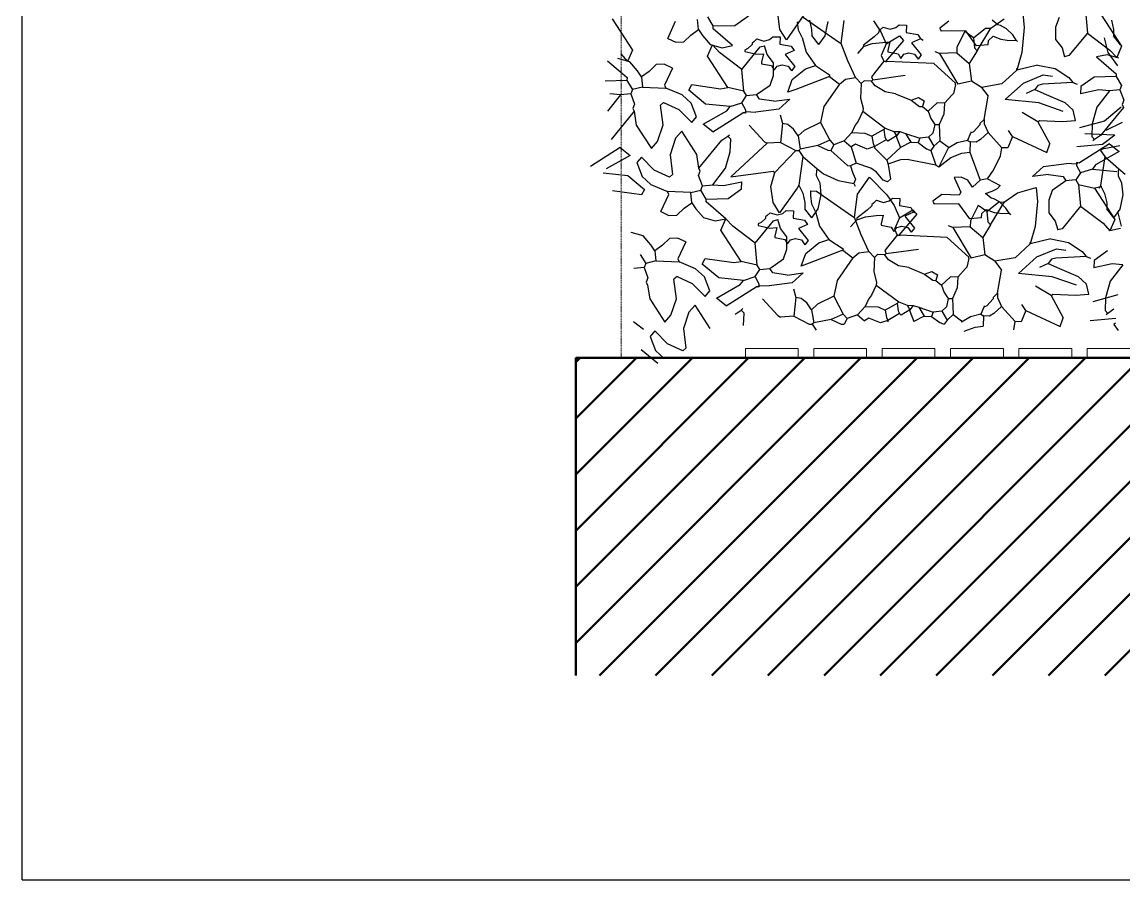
# Model space of a CAD drawing. Header units: inches. Extents: x 2960 to 8891, y 1487 to 4457.
# Drawn here: x 7675.3 to 7918.2, y 3203.8 to 3392.8 of the extents above; entities that cross this region are included whole.
import ezdxf

# ---------------------------------------------------------------- set-up
doc = ezdxf.new("R2010")
doc.units = ezdxf.units.IN
doc.header["$MEASUREMENT"] = 0
doc.linetypes.add('HIDDEN', pattern=[0.375, 0.25, -0.125])
for name, color, linetype, lineweight in [('A-FLOR-FTPT', 6, 'HIDDEN', 13), ('A-FURN', 8, 'Continuous', 20), ('A-GLAZ-FULL', 4, 'Continuous', 30), ('A-WALL-FULL', 7, 'Continuous', 50)]:
    doc.layers.add(name, color=color, linetype=linetype, lineweight=lineweight)
doc.layers.add('VERDE_siepe', color=96, linetype='Continuous')

msp = doc.modelspace()

# ---------------------------------------------------------------- hatches: boundary and pattern name
at = {"layer": 'A-WALL-FULL'}
h = msp.add_hatch(dxfattribs=at)
h.set_pattern_fill('ANSI31', color=0, scale=70)
h.paths.add_polyline_path([(8708.47, 3614.08), (8103.34, 3614.08), (8103.34, 3544.08), (8103.19, 3544.08), (8103.13, 3516.01), (8116.72, 3516.01), (8116.72, 3544.08), (8325.77, 3544.08), (8325.77, 3528.8), (8333.47, 3528.8), (8333.47, 3544.08), (8694.45, 3544.08), (8694.45, 3528.8), (8708.47, 3528.8), (8708.47, 3544.08)])
h.paths.add_polyline_path([(8718.47, 3318.8), (8708.47, 3318.8), (8232.65, 3318.8), (8232.65, 3318.8), (8217.86, 3318.8), (8116.72, 3318.8), (8116.72, 3396.01), (8102.87, 3396.01), (8102.7, 3318.8), (7807.32, 3318.8), (7797.32, 3318.8), (7797.32, 3248.8), (8718.47, 3248.8)])

# ---------------------------------------------------------------- linework, layer by layer
at = {"layer": 'A-FLOR-FTPT'}
msp.add_line((7807.32, 3318.8), (7807.32, 3544.08), dxfattribs=at)
at = {"layer": 'A-FURN'}
for p, q in [((7846.38, 3320.8), (7834.73, 3320.8)), ((7834.73, 3318.8), (7834.73, 3320.8)), ((7846.38, 3318.8), (7846.38, 3320.8)), ((7861.45, 3320.8), (7849.8, 3320.8)), ((7849.8, 3318.8), (7849.8, 3320.8)), ((7861.45, 3318.8), (7861.45, 3320.8)), ((7876.53, 3320.8), (7864.88, 3320.8)), ((7864.88, 3318.8), (7864.88, 3320.8)), ((7876.53, 3318.8), (7876.53, 3320.8)), ((7891.61, 3320.8), (7879.96, 3320.8)), ((7879.96, 3318.8), (7879.96, 3320.8)), ((7891.61, 3318.8), (7891.61, 3320.8)), ((7906.69, 3320.8), (7895.04, 3320.8)), ((7895.04, 3318.8), (7895.04, 3320.8)), ((7906.69, 3318.8), (7906.69, 3320.8)), ((7921.77, 3320.8), (7910.11, 3320.8)), ((7910.11, 3318.8), (7910.11, 3320.8)), ((7846.38, 3318.8), (7834.73, 3318.8)), ((7861.45, 3318.8), (7849.8, 3318.8)), ((7876.53, 3318.8), (7864.88, 3318.8)), ((7891.61, 3318.8), (7879.96, 3318.8)), ((7906.69, 3318.8), (7895.04, 3318.8)), ((7921.77, 3318.8), (7910.11, 3318.8))]:
    msp.add_line(p, q, dxfattribs=at)
at = {"layer": 'A-GLAZ-FULL'}
for q in [(7675.27, 3683.53), (8890.62, 3203.76)]:
    msp.add_line((7675.27, 3203.76), q, dxfattribs=at)
at = {"layer": 'A-WALL-FULL'}
for p, q in [((7807.32, 3318.8), (7797.32, 3318.8)), ((7797.32, 3318.8), (7797.32, 3248.8)), ((7807.32, 3318.8), (8102.7, 3318.8))]:
    msp.add_line(p, q, dxfattribs=at)
at = {"layer": 'VERDE_siepe'}
for p, q in [((7827.62, 3391.92), (7826.43, 3393.89)), ((7832.42, 3392.03), (7835.39, 3394.14)), ((7842.36, 3391.14), (7841.86, 3394.71)), ((7847.65, 3394.32), (7843.76, 3388.85)), ((7847.47, 3393.83), (7855.23, 3388.38)), ((7895.91, 3394.65), (7896.22, 3391.56)), ((7903.88, 3393.79), (7903.11, 3391.65)), ((7909.7, 3395.13), (7910.12, 3390.32)), ((7913.18, 3394.34), (7917.67, 3387.44)), ((7805.35, 3393.48), (7809.84, 3386.57)), ((7817.6, 3389.16), (7819.36, 3392.92)), ((7824.39, 3391.1), (7824.17, 3393.35)), ((7827.6, 3391.28), (7827.62, 3391.92)), ((7831.91, 3387.58), (7827.6, 3391.28)), ((7827.62, 3391.92), (7832.42, 3392.03)), ((7846.44, 3390.96), (7846.23, 3392.81)), ((7848.89, 3393.2), (7849.34, 3391.13)), ((7852.29, 3389.74), (7852.97, 3392.91)), ((7855.85, 3388.03), (7856.51, 3393.13)), ((7862.97, 3393.01), (7864.62, 3390.63)), ((7864.45, 3391.03), (7865.12, 3391.64)), ((7865.12, 3391.64), (7866.65, 3391.17)), ((7866.65, 3391.17), (7867.92, 3391.52)), ((7867.92, 3391.52), (7868.65, 3392.13)), ((7868.65, 3392.13), (7870.25, 3392.06)), ((7870.25, 3392.06), (7870.18, 3390.46)), ((7879.56, 3392.93), (7877.57, 3391.42)), ((7877.57, 3391.42), (7877.86, 3390.77)), ((7884.99, 3389.31), (7887.64, 3391.44)), ((7885.82, 3386.4), (7888.87, 3391.42)), ((7887.64, 3391.44), (7888.92, 3391.38)), ((7888.87, 3391.42), (7891.75, 3393.44)), ((7890.39, 3392.14), (7889.15, 3393.15)), ((7891, 3391.99), (7890.39, 3392.14)), ((7892.26, 3391.26), (7891, 3391.99)), ((7893.67, 3389.91), (7892.26, 3391.26)), ((7896.22, 3391.56), (7895.69, 3386.04)), ((7903.11, 3391.65), (7903.13, 3388.88)), ((7915.43, 3393.16), (7915.88, 3391.08)), ((7817.6, 3389.16), (7819.38, 3388.31)), ((7821.15, 3388.39), (7822.74, 3389.89)), ((7822.74, 3389.89), (7824.39, 3391.1)), ((7824.39, 3391.1), (7825.29, 3389.78)), ((7825.29, 3389.78), (7826.99, 3387.83)), ((7836.58, 3388.43), (7837.25, 3389.04)), ((7837.25, 3389.04), (7838.79, 3388.57)), ((7838.79, 3388.57), (7840.06, 3388.92)), ((7840.06, 3388.92), (7840.79, 3389.53)), ((7840.79, 3389.53), (7842.38, 3389.46)), ((7842.38, 3389.46), (7842.31, 3387.86)), ((7843.76, 3388.85), (7842.36, 3391.14)), ((7847.28, 3389.36), (7846.44, 3390.96)), ((7847.28, 3389.36), (7848.1, 3386.13)), ((7849.34, 3391.13), (7849.37, 3389.77)), ((7850.89, 3387.79), (7849.37, 3389.77)), ((7850.89, 3387.79), (7852.29, 3389.74)), ((7863.1, 3389.5), (7860.79, 3387.68)), ((7864.1, 3390.41), (7863.1, 3389.5)), ((7864.12, 3390.73), (7864.1, 3390.41)), ((7864.45, 3391.03), (7864.12, 3390.73)), ((7864.62, 3390.63), (7865.75, 3387.92)), ((7865.75, 3387.92), (7868.71, 3389.71)), ((7868.71, 3389.71), (7869.62, 3388.71)), ((7870.18, 3390.46), (7872.72, 3390.03)), ((7873.31, 3389.05), (7871.36, 3388.18)), ((7872.72, 3390.03), (7873.31, 3389.05)), ((7873.94, 3388.7), (7873.31, 3389.05)), ((7883.3, 3390.85), (7877.86, 3390.77)), ((7883.13, 3390.67), (7881.38, 3387.23)), ((7884.99, 3389.31), (7883.13, 3390.67)), ((7885.71, 3387.55), (7883.3, 3390.85)), ((7884.99, 3389.31), (7885.21, 3387.07)), ((7888.32, 3388.71), (7889.32, 3389.63)), ((7889.32, 3389.63), (7891.05, 3388.98)), ((7891.05, 3388.98), (7892.91, 3388.71)), ((7892.91, 3388.71), (7894.4, 3388.77)), ((7894.4, 3388.77), (7893.67, 3389.91)), ((7894.4, 3388.77), (7894.7, 3388.44)), ((7903.13, 3388.88), (7904.55, 3387.05)), ((7910.12, 3390.32), (7906.07, 3385.38)), ((7910.12, 3390.32), (7915.08, 3386.59)), ((7913.82, 3389.31), (7914.64, 3386.08)), ((7915.88, 3391.08), (7915.91, 3389.73)), ((7917.43, 3387.74), (7915.91, 3389.73)), ((7809.84, 3386.57), (7808.77, 3384.06)), ((7819.38, 3388.31), (7821.15, 3388.39)), ((7826.4, 3385.22), (7827.46, 3387.73)), ((7826.99, 3387.83), (7829.6, 3387.1)), ((7828.99, 3386.07), (7827.46, 3387.73)), ((7829.6, 3387.1), (7831.91, 3387.58)), ((7833.94, 3382.33), (7837.99, 3387.27)), ((7834.64, 3386.57), (7834.62, 3386.26)), ((7835.24, 3386.89), (7834.64, 3386.57)), ((7836.24, 3387.81), (7835.24, 3386.89)), ((7836.25, 3388.13), (7836.24, 3387.81)), ((7836.58, 3388.43), (7836.25, 3388.13)), ((7837.99, 3387.27), (7838.96, 3387.55)), ((7839.52, 3385.61), (7838.96, 3387.55)), ((7842.31, 3387.86), (7844.85, 3387.43)), ((7845.45, 3386.45), (7843.49, 3385.58)), ((7844.85, 3387.43), (7845.45, 3386.45)), ((7855.23, 3388.38), (7855.85, 3388.03)), ((7857.3, 3384.18), (7855.85, 3388.03)), ((7860.77, 3387.36), (7859.43, 3385.82)), ((7860.77, 3387.36), (7862.69, 3388.03)), ((7860.79, 3387.68), (7860.77, 3387.36)), ((7862.69, 3388.03), (7865.05, 3388.27)), ((7865.75, 3387.92), (7864.68, 3385.41)), ((7865.05, 3388.27), (7866.57, 3388.38)), ((7869.62, 3388.71), (7865.59, 3384.09)), ((7866.17, 3386.48), (7866.16, 3386.17)), ((7866.57, 3388.38), (7866.17, 3386.48)), ((7871.36, 3388.18), (7873.48, 3385.53)), ((7881.38, 3387.23), (7881.33, 3385.96)), ((7885.82, 3386.4), (7884.1, 3383.6)), ((7885.21, 3387.07), (7885.82, 3386.4)), ((7888.28, 3387.76), (7885.71, 3387.55)), ((7888.28, 3387.76), (7888.32, 3388.71)), ((7904.55, 3387.05), (7905.1, 3385.11)), ((7915.08, 3386.59), (7916.6, 3384.92)), ((7917.67, 3387.44), (7916.6, 3384.92)), ((7804.33, 3384.21), (7808.64, 3380.51)), ((7809.24, 3383.96), (7806.63, 3384.69)), ((7807.25, 3385.72), (7808.77, 3384.06)), ((7810.95, 3382), (7809.24, 3383.96)), ((7830.89, 3378.31), (7826.4, 3385.22)), ((7833.94, 3382.33), (7828.99, 3386.07)), ((7834.62, 3386.26), (7835.92, 3385.97)), ((7835.92, 3385.97), (7837.19, 3385.67)), ((7837.19, 3385.67), (7838.71, 3385.78)), ((7838.3, 3383.88), (7838.29, 3383.56)), ((7838.71, 3385.78), (7838.3, 3383.88)), ((7840.93, 3383.77), (7839.52, 3385.61)), ((7843.49, 3385.58), (7845.61, 3382.93)), ((7848.1, 3386.13), (7850.2, 3383.16)), ((7859.04, 3380.54), (7857.3, 3384.18)), ((7865.27, 3384.1), (7862.56, 3380.7)), ((7864.68, 3385.41), (7865.27, 3384.1)), ((7865.27, 3384.1), (7865.59, 3384.09)), ((7865.59, 3384.09), (7865.9, 3384.07)), ((7876.24, 3383.62), (7865.9, 3384.07)), ((7866.16, 3386.17), (7868.38, 3385.75)), ((7868.38, 3385.75), (7868.97, 3384.76)), ((7868.97, 3384.76), (7869.64, 3385.67)), ((7869.64, 3385.67), (7870.74, 3385.96)), ((7870.74, 3385.96), (7872.04, 3385.67)), ((7872.04, 3385.67), (7872.8, 3384.6)), ((7873.48, 3385.53), (7872.8, 3384.6)), ((7877.49, 3385.81), (7876.54, 3386.17)), ((7881.33, 3385.96), (7877.49, 3385.81)), ((7877.49, 3385.81), (7881.57, 3379.06)), ((7881.33, 3385.96), (7884.1, 3383.6)), ((7895.69, 3386.04), (7894.59, 3382.18)), ((7906.07, 3385.38), (7905.1, 3385.11)), ((7914.46, 3385.56), (7912.16, 3385.08)), ((7912.16, 3385.08), (7916.47, 3381.38)), ((7917.07, 3384.83), (7914.46, 3385.56)), ((7914.64, 3386.08), (7916.74, 3383.11)), ((7811.85, 3380.69), (7810.95, 3382)), ((7813.5, 3381.89), (7811.85, 3380.69)), ((7815.09, 3383.4), (7813.5, 3381.89)), ((7816.86, 3383.48), (7815.09, 3383.4)), ((7818.64, 3382.63), (7816.86, 3383.48)), ((7818.64, 3382.63), (7816.88, 3378.87)), ((7834.37, 3377.52), (7833.94, 3382.33)), ((7838.29, 3383.56), (7840.51, 3383.15)), ((7840.51, 3383.15), (7841.11, 3382.16)), ((7840.96, 3381.01), (7840.93, 3383.77)), ((7841.11, 3382.16), (7841.77, 3383.06)), ((7841.77, 3383.06), (7842.87, 3383.36)), ((7842.87, 3383.36), (7844.17, 3383.07)), ((7844.17, 3383.07), (7844.93, 3382)), ((7845.61, 3382.93), (7844.93, 3382)), ((7845.08, 3380.1), (7847.97, 3382.44)), ((7847.97, 3382.44), (7850.2, 3383.16)), ((7850.2, 3383.16), (7853.31, 3381.11)), ((7881.04, 3379.26), (7876.24, 3383.62)), ((7884.1, 3383.6), (7884.57, 3379.74)), ((7894.59, 3382.18), (7891.26, 3379.13)), ((7899.11, 3383.27), (7894.59, 3382.18)), ((7894.59, 3382.18), (7894.6, 3382.5)), ((7899.11, 3383.27), (7903.02, 3382.5)), ((7903.02, 3382.5), (7906.01, 3380.52)), ((7808.61, 3379.87), (7803.81, 3379.76)), ((7808.64, 3380.51), (7808.61, 3379.87)), ((7808.61, 3379.87), (7809.81, 3377.9)), ((7811.85, 3380.69), (7812.07, 3378.44)), ((7840.18, 3378.87), (7840.96, 3381.01)), ((7844.06, 3377.3), (7845.08, 3380.1)), ((7853.3, 3380.79), (7845.82, 3377.92)), ((7855.46, 3379.1), (7852.05, 3374.13)), ((7853.31, 3381.11), (7853.3, 3380.79)), ((7853.3, 3380.79), (7855.46, 3379.1)), ((7855.46, 3379.1), (7856.83, 3380.2)), ((7856.83, 3380.2), (7859.04, 3380.54)), ((7859.04, 3380.54), (7860.26, 3379.21)), ((7860.26, 3379.21), (7860.12, 3376.02)), ((7860.92, 3379.82), (7860.26, 3379.21)), ((7862.52, 3379.75), (7860.92, 3379.82)), ((7862.85, 3380.05), (7862.52, 3379.75)), ((7863.37, 3378.69), (7862.52, 3379.75)), ((7862.56, 3380.7), (7862.85, 3380.05)), ((7862.85, 3380.05), (7869.93, 3381.02)), ((7881.02, 3378.94), (7881.04, 3379.26)), ((7884.57, 3379.74), (7881.57, 3379.06)), ((7886.75, 3378.37), (7884.57, 3379.74)), ((7891.26, 3379.13), (7886.75, 3378.37)), ((7892.03, 3375.66), (7896.03, 3379.3)), ((7896.03, 3379.3), (7900.39, 3381.09)), ((7900.2, 3379.06), (7899.23, 3378.79)), ((7906.93, 3379.41), (7900.2, 3379.06)), ((7900.39, 3381.09), (7902.4, 3380.8)), ((7906.01, 3380.52), (7906.93, 3379.41)), ((7906.93, 3379.41), (7907.88, 3379.05)), ((7911.64, 3380.63), (7908.67, 3378.52)), ((7916.44, 3380.74), (7911.64, 3380.63)), ((7916.47, 3381.38), (7916.44, 3380.74)), ((7916.44, 3380.74), (7917.63, 3378.77)), ((7807.2, 3376.73), (7804.37, 3373.1)), ((7807.2, 3376.74), (7804.83, 3376.93)), ((7809.45, 3376.96), (7807.2, 3376.73)), ((7809.81, 3377.9), (7809.45, 3376.96)), ((7809.45, 3376.96), (7810.31, 3374.68)), ((7812.07, 3378.44), (7809.81, 3377.9)), ((7812.07, 3378.44), (7817.17, 3378.22)), ((7816.88, 3378.87), (7817.17, 3378.22)), ((7820.82, 3376.69), (7817.17, 3378.22)), ((7822.79, 3374.91), (7820.82, 3376.69)), ((7822.23, 3377.73), (7822.93, 3378.98)), ((7825.94, 3374.69), (7822.23, 3377.73)), ((7822.93, 3378.98), (7829.28, 3378.06)), ((7829.28, 3378.06), (7830.89, 3378.31)), ((7834.37, 3377.52), (7830.89, 3378.31)), ((7834.97, 3376.54), (7834.37, 3377.52)), ((7834.97, 3376.54), (7837.21, 3376.76)), ((7837.21, 3376.76), (7840.18, 3378.87)), ((7837.81, 3375.77), (7837.21, 3376.76)), ((7845.82, 3377.92), (7844.06, 3377.3)), ((7865.51, 3377.37), (7863.37, 3378.69)), ((7867.83, 3376.96), (7865.51, 3377.37)), ((7867.83, 3376.96), (7871.29, 3375.53)), ((7880.29, 3376.74), (7878.61, 3374.89)), ((7880.62, 3377.04), (7880.29, 3376.74)), ((7881.02, 3378.94), (7880.62, 3377.04)), ((7886.75, 3378.37), (7888.26, 3376.39)), ((7898.55, 3377.86), (7896.6, 3376.98)), ((7899.23, 3378.79), (7898.55, 3377.86)), ((7898.55, 3377.86), (7901.06, 3376.79)), ((7901.06, 3376.79), (7905.14, 3375.01)), ((7908.67, 3378.52), (7908.6, 3376.92)), ((7912.65, 3377.8), (7908.6, 3376.92)), ((7915.03, 3377.6), (7912.19, 3373.97)), ((7915.03, 3377.6), (7912.65, 3377.8)), ((7917.27, 3377.82), (7915.03, 3377.6)), ((7917.63, 3378.77), (7917.27, 3377.82)), ((7917.27, 3377.82), (7918.13, 3375.55)), ((7810.31, 3374.68), (7809.95, 3373.74)), ((7816.71, 3375.04), (7816.05, 3374.43)), ((7816.57, 3370.11), (7816.05, 3374.43)), ((7816.71, 3375.04), (7820.09, 3373.5)), ((7823.93, 3371.85), (7822.79, 3374.91)), ((7831.35, 3374.14), (7825.94, 3374.69)), ((7831.35, 3374.14), (7833.94, 3374.98)), ((7833.94, 3374.98), (7834.97, 3376.54)), ((7834.83, 3373.35), (7833.94, 3374.98)), ((7840.98, 3375.32), (7837.81, 3375.77)), ((7840.98, 3375.32), (7844.54, 3375.77)), ((7844.54, 3375.77), (7842.1, 3373.57)), ((7860.12, 3376.02), (7860.66, 3373.76)), ((7871.29, 3375.53), (7872.91, 3376.1)), ((7871.29, 3375.53), (7873.14, 3374.17)), ((7872.91, 3376.1), (7874.16, 3375.4)), ((7873.14, 3374.17), (7873.78, 3374.14)), ((7874.16, 3375.4), (7873.78, 3374.14)), ((7877.01, 3374.96), (7875.02, 3373.13)), ((7878.61, 3374.89), (7877.01, 3374.96)), ((7878.61, 3374.89), (7878.51, 3372.49)), ((7887.4, 3371.31), (7888.26, 3376.39)), ((7899.41, 3374.93), (7892.03, 3375.66)), ((7904.79, 3373.06), (7899.41, 3374.93)), ((7905.14, 3375.01), (7906.99, 3373.33)), ((7918.13, 3375.55), (7917.77, 3374.61)), ((7917.77, 3374.61), (7918.06, 3373.95)), ((7810.24, 3373.09), (7805.17, 3366.91)), ((7809.95, 3373.74), (7810.24, 3373.09)), ((7810.24, 3373.09), (7810.69, 3370.06)), ((7820.09, 3373.5), (7822.91, 3370.62)), ((7822.91, 3370.62), (7823.93, 3371.85)), ((7825.42, 3370.24), (7830.67, 3373.21)), ((7827.59, 3368.55), (7834.16, 3372.74)), ((7830.67, 3373.21), (7831.35, 3374.14)), ((7834.48, 3372.72), (7834.16, 3372.74)), ((7834.48, 3372.72), (7834.81, 3373.03)), ((7834.8, 3372.71), (7834.48, 3372.72)), ((7834.8, 3372.71), (7834.81, 3373.03)), ((7834.81, 3373.03), (7834.83, 3373.35)), ((7834.81, 3373.03), (7837.05, 3372.93)), ((7842.1, 3373.57), (7837.05, 3372.93)), ((7842.38, 3372.32), (7842.93, 3370.37)), ((7852.05, 3374.13), (7851.26, 3370.65)), ((7860.63, 3373.12), (7859.58, 3370.93)), ((7860.66, 3373.76), (7860.63, 3373.12)), ((7860.63, 3373.12), (7865.58, 3369.39)), ((7873.78, 3374.14), (7875.02, 3373.13)), ((7875.02, 3373.13), (7875.58, 3371.51)), ((7878.51, 3372.49), (7877.44, 3370.15)), ((7899.21, 3370.8), (7895.78, 3372.86)), ((7907.53, 3371.07), (7906.99, 3373.33)), ((7912.19, 3373.97), (7911.16, 3370.33)), ((7918.06, 3373.95), (7913, 3367.78)), ((7917.57, 3373.98), (7913.93, 3370.95)), ((7810.69, 3370.06), (7814.04, 3364.93)), ((7815.38, 3366.47), (7816.57, 3370.11)), ((7827.59, 3368.55), (7825.42, 3370.24)), ((7835.57, 3370.06), (7838.93, 3366.39)), ((7842.93, 3370.37), (7842.44, 3366.24)), ((7844.06, 3370.15), (7842.93, 3370.37)), ((7845.34, 3369.17), (7844.06, 3370.15)), ((7851.26, 3370.65), (7847.66, 3368.89)), ((7851.26, 3370.65), (7853.32, 3366.72)), ((7858.9, 3370), (7858.19, 3368.43)), ((7859.58, 3370.93), (7858.9, 3370)), ((7865.58, 3369.39), (7865.25, 3369.08)), ((7865.58, 3369.39), (7867.47, 3368.66)), ((7875.58, 3371.51), (7876.49, 3370.19)), ((7876.49, 3370.19), (7876.08, 3368.29)), ((7876.49, 3370.19), (7877.44, 3370.15)), ((7877.44, 3370.15), (7877.61, 3366.62)), ((7886.39, 3370.08), (7885.04, 3368.54)), ((7886.4, 3370.4), (7886.39, 3370.08)), ((7887.4, 3371.31), (7886.4, 3370.4)), ((7887.4, 3371.31), (7887.36, 3370.35)), ((7887.36, 3370.35), (7888.23, 3368.4)), ((7899.21, 3370.8), (7899.54, 3371.1)), ((7899.21, 3370.8), (7901.87, 3365.89)), ((7899.54, 3371.1), (7904.64, 3370.88)), ((7904.64, 3370.88), (7907.53, 3371.07)), ((7913.93, 3370.95), (7908.37, 3369.43)), ((7911.16, 3370.33), (7911.07, 3367.55)), ((7917.8, 3370.6), (7914.2, 3368.84)), ((7819.35, 3367.16), (7818.17, 3363.52)), ((7820.7, 3368.7), (7819.35, 3367.16)), ((7824.04, 3363.57), (7820.7, 3368.7)), ((7829.56, 3366.72), (7830.88, 3367.62)), ((7830.88, 3367.62), (7831.21, 3367.93)), ((7831.49, 3366.96), (7830.88, 3367.62)), ((7831.41, 3364.17), (7831.49, 3366.96)), ((7846.33, 3367.67), (7845.34, 3369.17)), ((7847.66, 3368.89), (7846.33, 3367.67)), ((7846.33, 3367.67), (7846.84, 3364.77)), ((7858.19, 3368.43), (7856.51, 3366.58)), ((7858.19, 3368.43), (7861.06, 3368.3)), ((7861.06, 3368.3), (7862.63, 3367.6)), ((7865.25, 3369.08), (7862.63, 3367.6)), ((7862.63, 3367.6), (7862.88, 3365.99)), ((7865.25, 3369.08), (7865.5, 3367.47)), ((7865.5, 3367.47), (7865.79, 3366.82)), ((7868.07, 3367.68), (7866.1, 3366.49)), ((7867.47, 3368.66), (7868.07, 3367.68)), ((7867.47, 3368.66), (7868.75, 3368.61)), ((7868.07, 3367.68), (7868.05, 3367.36)), ((7868.05, 3367.36), (7868.91, 3365.09)), ((7868.75, 3368.61), (7868.07, 3367.68)), ((7868.75, 3368.61), (7870.01, 3368.23)), ((7870.01, 3368.23), (7873.16, 3367.14)), ((7870.01, 3368.23), (7871.2, 3366.26)), ((7873.16, 3367.14), (7872.8, 3366.2)), ((7875.09, 3367.37), (7873.16, 3367.14)), ((7876.08, 3368.29), (7875.09, 3367.37)), ((7875.09, 3367.37), (7876.28, 3365.4)), ((7884.39, 3368.25), (7883.68, 3366.68)), ((7884.41, 3368.57), (7884.39, 3368.25)), ((7885.04, 3368.54), (7884.39, 3368.25)), ((7886.57, 3366.87), (7885.58, 3366.28)), ((7888.23, 3368.4), (7886.57, 3366.87)), ((7888.23, 3368.4), (7891.29, 3365.07)), ((7893.63, 3367.52), (7892.56, 3365.01)), ((7893.63, 3367.52), (7892.73, 3368.84)), ((7893.63, 3367.52), (7901.15, 3364)), ((7916.03, 3367.82), (7909.59, 3368.1)), ((7911.07, 3367.55), (7911.68, 3366.88)), ((7911.68, 3366.88), (7911.35, 3366.58)), ((7913, 3367.78), (7911.68, 3366.88)), ((7913.47, 3365.82), (7916.14, 3367.91)), ((7807.15, 3365.09), (7800.57, 3360.9)), ((7807.15, 3365.09), (7809.31, 3363.39)), ((7814.04, 3364.93), (7815.38, 3366.47)), ((7824.5, 3360.55), (7829.56, 3366.72)), ((7839.55, 3366.05), (7831.51, 3358.68)), ((7838.93, 3366.39), (7839.55, 3366.05)), ((7842.44, 3366.24), (7839.55, 3366.05)), ((7845.87, 3364.49), (7841.19, 3359.58)), ((7842.44, 3366.24), (7845.87, 3364.49)), ((7845.87, 3364.49), (7846.51, 3364.46)), ((7846.84, 3364.77), (7846.51, 3364.46)), ((7846.51, 3364.46), (7847.41, 3363.15)), ((7850.71, 3365.56), (7846.84, 3364.77)), ((7853.32, 3366.72), (7850.71, 3365.56)), ((7850.71, 3365.56), (7852.91, 3364.51)), ((7852.91, 3364.51), (7853.54, 3364.48)), ((7853.32, 3366.72), (7854.24, 3365.73)), ((7854.24, 3365.73), (7853.54, 3364.48)), ((7853.54, 3364.48), (7857.23, 3361.12)), ((7856.51, 3366.58), (7854.24, 3365.73)), ((7856.51, 3366.58), (7858.05, 3365.24)), ((7859.04, 3365.84), (7858.05, 3365.24)), ((7858.05, 3365.24), (7859.18, 3361.67)), ((7861.55, 3364.77), (7859.04, 3365.84)), ((7863.17, 3365.34), (7861.55, 3364.77)), ((7862.88, 3365.99), (7863.17, 3365.34)), ((7863.17, 3365.34), (7863.16, 3365.02)), ((7863.16, 3365.02), (7865.92, 3362.34)), ((7865.79, 3366.82), (7863.17, 3365.34)), ((7866.1, 3366.49), (7865.79, 3366.82)), ((7868.91, 3365.09), (7865.92, 3362.34)), ((7871.2, 3366.26), (7868.91, 3365.09)), ((7871.2, 3366.26), (7872.8, 3366.2)), ((7872.8, 3366.2), (7874.65, 3364.84)), ((7874.65, 3364.84), (7875.6, 3364.47)), ((7876.28, 3365.4), (7875.6, 3364.47)), ((7875.6, 3364.47), (7876.74, 3361.23)), ((7877.61, 3366.62), (7876.28, 3365.4)), ((7879.45, 3364.95), (7877.36, 3360.88)), ((7877.61, 3366.62), (7879.47, 3365.26)), ((7881.42, 3366.14), (7879.45, 3364.95)), ((7879.47, 3365.26), (7879.45, 3364.95)), ((7883.68, 3366.68), (7881.42, 3366.14)), ((7883.68, 3366.68), (7884.31, 3366.33)), ((7884.31, 3366.33), (7884.21, 3364.1)), ((7885.58, 3366.28), (7884.31, 3366.33)), ((7890.96, 3363.25), (7891.29, 3365.07)), ((7892.56, 3365.01), (7891.29, 3365.07)), ((7901.15, 3364), (7901.87, 3365.89)), ((7907.83, 3365.33), (7913.47, 3365.82)), ((7914.97, 3365.95), (7908.4, 3361.77)), ((7913.39, 3364.72), (7913.05, 3364.42)), ((7917.26, 3365.51), (7913.39, 3364.72)), ((7914.97, 3365.95), (7917.14, 3364.26)), ((7809.31, 3363.39), (7804.07, 3360.43)), ((7811.82, 3363.02), (7810.81, 3361.78)), ((7814.65, 3360.14), (7811.82, 3363.02)), ((7818.17, 3363.52), (7818.69, 3359.2)), ((7824.5, 3360.55), (7824.04, 3363.57)), ((7830.37, 3360.53), (7831.41, 3364.17)), ((7847.41, 3363.15), (7846.5, 3356.79)), ((7847.41, 3363.15), (7850.49, 3360.46)), ((7865.92, 3362.34), (7866.19, 3361.37)), ((7868.94, 3362.41), (7866.17, 3361.44)), ((7870.4, 3362.46), (7868.94, 3362.41)), ((7876.74, 3361.23), (7870.4, 3362.46)), ((7877.36, 3360.88), (7880.03, 3362.93)), ((7880.03, 3362.93), (7882.42, 3363.87)), ((7882.42, 3363.87), (7884.21, 3364.1)), ((7884.21, 3364.1), (7886.5, 3357.93)), ((7889.42, 3360.12), (7890.96, 3363.25)), ((7917.14, 3364.26), (7911.9, 3361.29)), ((7913.95, 3363.1), (7913.04, 3356.75)), ((7913.05, 3364.42), (7913.95, 3363.1)), ((7913.95, 3363.1), (7917.03, 3360.41)), ((7810.81, 3361.78), (7811.94, 3358.72)), ((7818.02, 3358.59), (7814.65, 3360.14)), ((7824.43, 3358.95), (7824.79, 3359.9)), ((7824.79, 3359.9), (7824.5, 3360.55)), ((7827.54, 3356.9), (7830.37, 3360.53)), ((7831.51, 3358.68), (7840.88, 3359.92)), ((7840.35, 3356.56), (7841.19, 3359.58)), ((7840.88, 3359.92), (7841.19, 3359.58)), ((7850.42, 3358.86), (7850.48, 3360.14)), ((7850.49, 3360.46), (7850.48, 3360.14)), ((7850.49, 3360.46), (7851.94, 3359.31)), ((7857.23, 3361.12), (7857.87, 3361.09)), ((7859.18, 3361.67), (7857.87, 3361.09)), ((7857.87, 3361.09), (7858.44, 3359.47)), ((7862.37, 3360.58), (7859.18, 3361.67)), ((7863.64, 3359.66), (7862.37, 3360.58)), ((7865.08, 3357.9), (7863.64, 3359.66)), ((7866.19, 3361.37), (7866.69, 3358.15)), ((7876.74, 3361.23), (7877.36, 3360.88)), ((7888.11, 3358.18), (7889.42, 3360.12)), ((7898.02, 3358.73), (7900.46, 3360.93)), ((7900.46, 3360.93), (7905.52, 3361.57)), ((7907.75, 3361.47), (7905.52, 3361.57)), ((7907.75, 3361.47), (7907.73, 3361.16)), ((7907.73, 3361.16), (7908.62, 3359.52)), ((7907.76, 3361.79), (7907.75, 3361.47)), ((7908.08, 3361.78), (7907.75, 3361.47)), ((7907.76, 3361.79), (7908.08, 3361.78)), ((7908.08, 3361.78), (7908.4, 3361.77)), ((7911.22, 3360.36), (7908.62, 3359.52)), ((7911.9, 3361.29), (7911.22, 3360.36)), ((7911.22, 3360.36), (7916.62, 3359.81)), ((7916.96, 3358.81), (7917.02, 3360.09)), ((7917.03, 3360.41), (7917.02, 3360.09)), ((7917.03, 3360.41), (7918.48, 3359.27)), ((7803.39, 3359.5), (7808.8, 3358.94)), ((7808.8, 3358.94), (7812.5, 3355.9)), ((7811.94, 3358.72), (7813.92, 3356.94)), ((7818.02, 3358.59), (7818.69, 3359.2)), ((7825.29, 3356.68), (7824.43, 3358.95)), ((7829.91, 3356.71), (7833.96, 3357.58)), ((7833.89, 3355.98), (7833.96, 3357.58)), ((7851.19, 3357.29), (7850.42, 3358.86)), ((7851.47, 3354.76), (7851.19, 3357.29)), ((7851.94, 3359.31), (7855.21, 3357.86)), ((7855.21, 3357.86), (7858.66, 3357.22)), ((7858.34, 3357.24), (7858.66, 3357.22)), ((7858.44, 3359.47), (7859.02, 3358.17)), ((7859.02, 3358.17), (7858.66, 3357.22)), ((7858.66, 3357.22), (7858.95, 3356.57)), ((7859.46, 3354.83), (7862.11, 3358.55)), ((7862.11, 3358.55), (7865.91, 3354.7)), ((7866.03, 3357.54), (7865.08, 3357.9)), ((7866.69, 3358.15), (7866.03, 3357.54)), ((7882.31, 3358.58), (7880.77, 3358.5)), ((7880.77, 3358.5), (7882.23, 3355.24)), ((7883.74, 3357.9), (7882.31, 3358.58)), ((7884.83, 3356.4), (7883.74, 3357.9)), ((7886.5, 3357.93), (7884.83, 3356.4)), ((7888.11, 3358.18), (7886.5, 3357.93)), ((7888.11, 3358.18), (7890.92, 3356.78)), ((7901.58, 3359.19), (7898.02, 3358.73)), ((7901.58, 3359.19), (7904.75, 3358.73)), ((7905.35, 3357.74), (7902.38, 3355.64)), ((7904.75, 3358.73), (7905.35, 3357.74)), ((7907.6, 3357.97), (7905.35, 3357.74)), ((7908.62, 3359.52), (7907.6, 3357.97)), ((7907.6, 3357.97), (7908.19, 3356.98)), ((7917.74, 3357.24), (7916.96, 3358.81)), ((7918.01, 3354.71), (7917.74, 3357.24)), ((7811.81, 3354.66), (7805.46, 3355.57)), ((7812.5, 3355.9), (7811.81, 3354.66)), ((7813.92, 3356.94), (7817.56, 3355.42)), ((7816.09, 3351.01), (7817.85, 3354.77)), ((7817.85, 3354.77), (7817.56, 3355.42)), ((7822.67, 3355.19), (7817.56, 3355.42)), ((7822.67, 3355.19), (7824.93, 3355.74)), ((7822.89, 3352.95), (7822.67, 3355.19)), ((7824.93, 3355.74), (7825.29, 3356.68)), ((7826.12, 3353.77), (7824.93, 3355.74)), ((7825.29, 3356.68), (7827.54, 3356.9)), ((7827.54, 3356.9), (7829.91, 3356.71)), ((7830.92, 3353.88), (7833.89, 3355.98)), ((7840.85, 3352.99), (7840.35, 3356.56)), ((7846.15, 3356.17), (7842.26, 3350.7)), ((7846.5, 3356.79), (7846.15, 3356.17)), ((7846.5, 3356.79), (7847.38, 3355.05)), ((7847.38, 3355.05), (7847.84, 3352.97)), ((7849.14, 3355.57), (7850.42, 3355.52)), ((7849.17, 3354.51), (7849.14, 3355.57)), ((7850.42, 3355.52), (7858.17, 3350.07)), ((7850.78, 3351.59), (7851.47, 3354.76)), ((7858.79, 3349.72), (7859.46, 3354.83)), ((7878.05, 3354.78), (7876.07, 3353.27)), ((7881.88, 3354.61), (7878.05, 3354.78)), ((7882.23, 3355.24), (7881.88, 3354.61)), ((7887.65, 3355), (7889.16, 3355.52)), ((7888.88, 3353.99), (7887.65, 3355)), ((7889.16, 3355.52), (7890.3, 3356.08)), ((7890.3, 3356.08), (7890.92, 3356.78)), ((7891.82, 3353.11), (7894.69, 3355.14)), ((7894.69, 3355.14), (7898.86, 3356.34)), ((7898.86, 3356.34), (7899.16, 3353.25)), ((7902.38, 3355.64), (7901.61, 3353.5)), ((7908.19, 3356.98), (7911.67, 3356.19)), ((7908.19, 3356.98), (7908.62, 3352.17)), ((7913.28, 3356.44), (7911.67, 3356.19)), ((7911.67, 3356.19), (7916.17, 3349.28)), ((7913.04, 3356.75), (7912.69, 3356.12)), ((7913.04, 3356.75), (7913.92, 3355)), ((7913.92, 3355), (7914.38, 3352.93)), ((7821.24, 3351.74), (7822.89, 3352.95)), ((7822.89, 3352.95), (7823.79, 3351.63)), ((7826.09, 3353.13), (7826.12, 3353.77)), ((7830.41, 3349.42), (7826.09, 3353.13)), ((7826.12, 3353.77), (7830.92, 3353.88)), ((7842.26, 3350.7), (7840.85, 3352.99)), ((7847.84, 3352.97), (7847.87, 3351.62)), ((7849.38, 3352.65), (7849.17, 3354.51)), ((7850.22, 3351.05), (7849.38, 3352.65)), ((7862.61, 3352.58), (7862.6, 3352.26)), ((7862.95, 3352.88), (7862.61, 3352.58)), ((7862.95, 3352.88), (7863.61, 3353.49)), ((7863.61, 3353.49), (7865.15, 3353.02)), ((7865.15, 3353.02), (7866.42, 3353.36)), ((7865.91, 3354.7), (7867.56, 3352.32)), ((7866.42, 3353.36), (7867.15, 3353.98)), ((7867.15, 3353.98), (7868.75, 3353.91)), ((7867.56, 3352.32), (7868.69, 3349.61)), ((7868.75, 3353.91), (7868.68, 3352.31)), ((7868.68, 3352.31), (7871.21, 3351.88)), ((7876.07, 3353.27), (7876.36, 3352.62)), ((7881.8, 3352.7), (7876.36, 3352.62)), ((7884.21, 3349.4), (7881.8, 3352.7)), ((7886.07, 3352.37), (7884.33, 3348.93)), ((7887.93, 3351.01), (7886.07, 3352.37)), ((7887.93, 3351.01), (7890.58, 3353.13)), ((7888.76, 3348.09), (7891.82, 3353.11)), ((7889.5, 3353.84), (7888.88, 3353.99)), ((7890.76, 3353.11), (7889.5, 3353.84)), ((7890.58, 3353.13), (7891.86, 3353.07)), ((7892.17, 3351.76), (7890.76, 3353.11)), ((7899.16, 3353.25), (7898.63, 3347.74)), ((7901.61, 3353.5), (7901.63, 3350.73)), ((7914.38, 3352.93), (7914.41, 3351.57)), ((7917.32, 3351.54), (7918.01, 3354.71)), ((7816.09, 3351.01), (7817.88, 3350.16)), ((7817.88, 3350.16), (7819.64, 3350.23)), ((7819.64, 3350.23), (7821.24, 3351.74)), ((7823.79, 3351.63), (7825.49, 3349.67)), ((7839.53, 3350.13), (7839.19, 3349.82)), ((7839.53, 3350.13), (7840.19, 3350.74)), ((7840.19, 3350.74), (7841.73, 3350.26)), ((7841.73, 3350.26), (7843, 3350.61)), ((7843, 3350.61), (7843.73, 3351.22)), ((7843.73, 3351.22), (7845.32, 3351.15)), ((7845.32, 3351.15), (7845.25, 3349.56)), ((7849.38, 3349.64), (7847.87, 3351.62)), ((7849.38, 3349.64), (7850.78, 3351.59)), ((7850.22, 3351.05), (7851.04, 3347.82)), ((7858.17, 3350.07), (7858.79, 3349.72)), ((7859.27, 3349.21), (7861.19, 3349.87)), ((7861.6, 3351.34), (7859.28, 3349.52)), ((7861.19, 3349.87), (7863.55, 3350.11)), ((7862.6, 3352.26), (7861.6, 3351.34)), ((7863.55, 3350.11), (7865.07, 3350.23)), ((7865.07, 3350.23), (7864.67, 3348.33)), ((7872.56, 3350.4), (7868.53, 3345.78)), ((7868.69, 3349.61), (7871.65, 3351.4)), ((7871.81, 3350.9), (7869.85, 3350.02)), ((7869.85, 3350.02), (7871.98, 3347.37)), ((7871.21, 3351.88), (7871.81, 3350.9)), ((7871.65, 3351.4), (7872.56, 3350.4)), ((7872.43, 3350.55), (7871.81, 3350.9)), ((7886.78, 3349.6), (7886.82, 3350.56)), ((7886.82, 3350.56), (7887.82, 3351.48)), ((7887.82, 3351.48), (7889.54, 3350.82)), ((7887.93, 3351.01), (7888.15, 3348.76)), ((7889.54, 3350.82), (7891.41, 3350.56)), ((7891.41, 3350.56), (7892.89, 3350.62)), ((7892.89, 3350.62), (7892.17, 3351.76)), ((7892.89, 3350.62), (7893.2, 3350.28)), ((7901.63, 3350.73), (7903.05, 3348.9)), ((7908.62, 3352.17), (7904.57, 3347.23)), ((7908.62, 3352.17), (7913.57, 3348.44)), ((7915.92, 3349.59), (7914.41, 3351.57)), ((7915.92, 3349.59), (7917.32, 3351.54)), ((7916.76, 3351.01), (7917.58, 3347.77)), ((7825.49, 3349.67), (7828.1, 3348.94)), ((7828.1, 3348.94), (7830.41, 3349.42)), ((7829.34, 3346.91), (7830.41, 3349.42)), ((7831.93, 3347.76), (7830.41, 3349.42)), ((7836.88, 3344.03), (7831.93, 3347.76)), ((7836.88, 3344.03), (7840.93, 3348.96)), ((7837.58, 3348.27), (7837.56, 3347.95)), ((7837.56, 3347.95), (7838.86, 3347.66)), ((7838.18, 3348.59), (7837.58, 3348.27)), ((7839.18, 3349.5), (7838.18, 3348.59)), ((7838.86, 3347.66), (7840.13, 3347.36)), ((7839.19, 3349.82), (7839.18, 3349.5)), ((7840.13, 3347.36), (7841.65, 3347.48)), ((7840.93, 3348.96), (7841.9, 3349.24)), ((7841.65, 3347.48), (7841.25, 3345.58)), ((7842.46, 3347.3), (7841.9, 3349.24)), ((7845.25, 3349.56), (7847.79, 3349.13)), ((7848.39, 3348.14), (7846.43, 3347.27)), ((7847.79, 3349.13), (7848.39, 3348.14)), ((7851.04, 3347.82), (7853.15, 3344.85)), ((7859.27, 3349.21), (7857.93, 3347.67)), ((7860.24, 3345.87), (7858.79, 3349.72)), ((7859.28, 3349.52), (7859.27, 3349.21)), ((7864.67, 3348.33), (7864.65, 3348.01)), ((7864.65, 3348.01), (7866.87, 3347.6)), ((7866.87, 3347.6), (7867.47, 3346.61)), ((7867.47, 3346.61), (7868.13, 3347.51)), ((7868.69, 3349.61), (7867.63, 3347.1)), ((7868.13, 3347.51), (7869.24, 3347.81)), ((7869.24, 3347.81), (7870.53, 3347.52)), ((7870.53, 3347.52), (7871.3, 3346.44)), ((7880.43, 3347.5), (7879.48, 3347.86)), ((7884.27, 3347.65), (7880.43, 3347.5)), ((7880.43, 3347.5), (7884.51, 3340.76)), ((7886.78, 3349.6), (7884.21, 3349.4)), ((7884.33, 3348.93), (7884.27, 3347.65)), ((7884.27, 3347.65), (7887.04, 3345.29)), ((7888.76, 3348.09), (7887.04, 3345.29)), ((7888.15, 3348.76), (7888.76, 3348.09)), ((7898.63, 3347.74), (7897.53, 3343.88)), ((7903.05, 3348.9), (7903.6, 3346.95)), ((7913.57, 3348.44), (7915.1, 3346.77)), ((7916.17, 3349.28), (7915.1, 3346.77)), ((7812.19, 3345.66), (7809.58, 3346.38)), ((7813.89, 3343.7), (7812.19, 3345.66)), ((7818.03, 3345.09), (7816.44, 3343.59)), ((7819.8, 3345.17), (7818.03, 3345.09)), ((7821.58, 3344.32), (7819.8, 3345.17)), ((7833.83, 3340.01), (7829.34, 3346.91)), ((7841.25, 3345.58), (7841.23, 3345.26)), ((7841.23, 3345.26), (7843.45, 3344.84)), ((7843.87, 3345.47), (7842.46, 3347.3)), ((7843.9, 3342.7), (7843.87, 3345.47)), ((7844.71, 3344.76), (7845.81, 3345.05)), ((7845.81, 3345.05), (7847.11, 3344.77)), ((7846.43, 3347.27), (7848.55, 3344.62)), ((7861.98, 3342.23), (7860.24, 3345.87)), ((7868.21, 3345.79), (7865.5, 3342.4)), ((7867.63, 3347.1), (7868.21, 3345.79)), ((7868.21, 3345.79), (7868.53, 3345.78)), ((7868.53, 3345.78), (7868.85, 3345.77)), ((7879.18, 3345.32), (7868.85, 3345.77)), ((7871.98, 3347.37), (7871.3, 3346.44)), ((7883.98, 3340.95), (7879.18, 3345.32)), ((7887.04, 3345.29), (7887.52, 3341.44)), ((7904.57, 3347.23), (7903.6, 3346.95)), ((7917.4, 3347.25), (7915.1, 3346.77)), ((7814.79, 3342.38), (7813.89, 3343.7)), ((7816.44, 3343.59), (7814.79, 3342.38)), ((7821.58, 3344.32), (7819.82, 3340.56)), ((7837.31, 3339.21), (7836.88, 3344.03)), ((7843.12, 3340.56), (7843.9, 3342.7)), ((7843.45, 3344.84), (7844.05, 3343.86)), ((7844.05, 3343.86), (7844.71, 3344.76)), ((7847.11, 3344.77), (7847.87, 3343.69)), ((7848.55, 3344.62), (7847.87, 3343.69)), ((7848.03, 3341.79), (7850.92, 3344.13)), ((7850.92, 3344.13), (7853.15, 3344.85)), ((7853.15, 3344.85), (7856.25, 3342.8)), ((7856.25, 3342.8), (7856.24, 3342.48)), ((7865.79, 3341.75), (7872.87, 3342.72)), ((7897.53, 3343.88), (7894.2, 3340.83)), ((7902.05, 3344.96), (7897.53, 3343.88)), ((7897.53, 3343.88), (7897.54, 3344.2)), ((7898.97, 3341), (7903.34, 3342.78)), ((7902.05, 3344.96), (7905.96, 3344.19)), ((7903.34, 3342.78), (7905.34, 3342.49)), ((7905.96, 3344.19), (7908.95, 3342.21)), ((7811.56, 3341.56), (7812.75, 3339.59)), ((7814.79, 3342.38), (7815.01, 3340.13)), ((7819.82, 3340.56), (7820.11, 3339.91)), ((7825.17, 3339.42), (7825.87, 3340.67)), ((7825.87, 3340.67), (7832.22, 3339.76)), ((7840.15, 3338.45), (7843.12, 3340.56)), ((7847, 3338.99), (7848.03, 3341.79)), ((7856.24, 3342.48), (7848.76, 3339.61)), ((7858.4, 3340.79), (7854.99, 3335.82)), ((7856.24, 3342.48), (7858.4, 3340.79)), ((7858.4, 3340.79), (7859.77, 3341.9)), ((7859.77, 3341.9), (7861.98, 3342.23)), ((7861.98, 3342.23), (7863.2, 3340.9)), ((7863.2, 3340.9), (7863.06, 3337.71)), ((7863.87, 3341.51), (7863.2, 3340.9)), ((7865.46, 3341.44), (7863.87, 3341.51)), ((7865.79, 3341.75), (7865.46, 3341.44)), ((7866.31, 3340.38), (7865.46, 3341.44)), ((7865.5, 3342.4), (7865.79, 3341.75)), ((7868.45, 3339.06), (7866.31, 3340.38)), ((7883.96, 3340.63), (7883.56, 3338.73)), ((7883.96, 3340.63), (7883.98, 3340.95)), ((7887.52, 3341.44), (7884.51, 3340.76)), ((7889.69, 3340.06), (7887.52, 3341.44)), ((7894.2, 3340.83), (7889.69, 3340.06)), ((7894.97, 3337.36), (7898.97, 3341)), ((7902.18, 3340.48), (7901.5, 3339.55)), ((7903.15, 3340.76), (7902.18, 3340.48)), ((7909.87, 3341.1), (7903.15, 3340.76)), ((7908.95, 3342.21), (7909.87, 3341.1)), ((7909.87, 3341.1), (7910.82, 3340.74)), ((7911.61, 3340.21), (7911.55, 3338.62)), ((7914.58, 3342.32), (7911.61, 3340.21)), ((7812.39, 3338.65), (7810.14, 3338.43)), ((7812.75, 3339.59), (7812.39, 3338.65)), ((7812.39, 3338.65), (7813.25, 3336.37)), ((7815.01, 3340.13), (7812.75, 3339.59)), ((7815.01, 3340.13), (7820.11, 3339.91)), ((7823.76, 3338.39), (7820.11, 3339.91)), ((7825.73, 3336.61), (7823.76, 3338.39)), ((7828.88, 3336.39), (7825.17, 3339.42)), ((7832.22, 3339.76), (7833.83, 3340.01)), ((7837.31, 3339.21), (7833.83, 3340.01)), ((7836.88, 3336.68), (7837.91, 3338.23)), ((7837.91, 3338.23), (7837.31, 3339.21)), ((7837.91, 3338.23), (7840.15, 3338.45)), ((7840.75, 3337.47), (7840.15, 3338.45)), ((7848.76, 3339.61), (7847, 3338.99)), ((7870.77, 3338.65), (7868.45, 3339.06)), ((7870.77, 3338.65), (7874.23, 3337.22)), ((7874.23, 3337.22), (7875.85, 3337.79)), ((7875.85, 3337.79), (7877.1, 3337.1)), ((7883.23, 3338.43), (7881.55, 3336.58)), ((7883.56, 3338.73), (7883.23, 3338.43)), ((7889.69, 3340.06), (7891.2, 3338.08)), ((7890.34, 3333), (7891.2, 3338.08)), ((7901.5, 3339.55), (7899.54, 3338.68)), ((7901.5, 3339.55), (7904.01, 3338.48)), ((7904.01, 3338.48), (7908.08, 3336.7)), ((7915.6, 3339.49), (7911.55, 3338.62)), ((7917.97, 3339.3), (7915.14, 3335.66)), ((7917.97, 3339.3), (7915.6, 3339.49)), ((7813.25, 3336.37), (7812.89, 3335.43)), ((7812.89, 3335.43), (7813.18, 3334.78)), ((7819.66, 3336.73), (7818.99, 3336.12)), ((7819.51, 3331.81), (7818.99, 3336.12)), ((7819.66, 3336.73), (7823.03, 3335.19)), ((7826.87, 3333.54), (7825.73, 3336.61)), ((7834.29, 3335.83), (7828.88, 3336.39)), ((7833.61, 3334.9), (7834.29, 3335.83)), ((7834.29, 3335.83), (7836.88, 3336.68)), ((7837.77, 3335.04), (7836.88, 3336.68)), ((7843.93, 3337.01), (7840.75, 3337.47)), ((7843.93, 3337.01), (7847.49, 3337.47)), ((7847.49, 3337.47), (7845.04, 3335.27)), ((7854.99, 3335.82), (7854.2, 3332.34)), ((7863.06, 3337.71), (7863.6, 3335.45)), ((7863.6, 3335.45), (7863.57, 3334.81)), ((7874.23, 3337.22), (7876.09, 3335.86)), ((7876.09, 3335.86), (7876.72, 3335.83)), ((7877.1, 3337.1), (7876.72, 3335.83)), ((7876.72, 3335.83), (7877.96, 3334.82)), ((7879.95, 3336.65), (7877.96, 3334.82)), ((7881.55, 3336.58), (7879.95, 3336.65)), ((7881.55, 3336.58), (7881.45, 3334.19)), ((7902.35, 3336.63), (7894.97, 3337.36)), ((7907.73, 3334.76), (7902.35, 3336.63)), ((7908.08, 3336.7), (7909.93, 3335.03)), ((7915.14, 3335.66), (7914.1, 3332.02)), ((7813.18, 3334.78), (7813.63, 3331.75)), ((7823.03, 3335.19), (7825.85, 3332.31)), ((7825.85, 3332.31), (7826.87, 3333.54)), ((7828.36, 3331.93), (7833.61, 3334.9)), ((7830.53, 3330.24), (7837.1, 3334.43)), ((7837.42, 3334.41), (7837.1, 3334.43)), ((7837.42, 3334.41), (7837.75, 3334.72)), ((7837.74, 3334.4), (7837.42, 3334.41)), ((7837.74, 3334.4), (7837.75, 3334.72)), ((7837.75, 3334.72), (7837.77, 3335.04)), ((7837.75, 3334.72), (7839.99, 3334.62)), ((7845.04, 3335.27), (7839.99, 3334.62)), ((7845.32, 3334.01), (7845.88, 3332.07)), ((7863.57, 3334.81), (7862.52, 3332.62)), ((7863.57, 3334.81), (7868.53, 3331.08)), ((7877.96, 3334.82), (7878.53, 3333.2)), ((7878.53, 3333.2), (7879.43, 3331.88)), ((7881.45, 3334.19), (7880.38, 3331.84)), ((7890.34, 3333), (7889.34, 3332.09)), ((7890.34, 3333), (7890.3, 3332.05)), ((7902.15, 3332.49), (7898.72, 3334.56)), ((7910.47, 3332.77), (7909.93, 3335.03)), ((7813.63, 3331.75), (7816.98, 3326.62)), ((7818.32, 3328.16), (7819.51, 3331.81)), ((7830.53, 3330.24), (7828.36, 3331.93)), ((7838.51, 3331.75), (7841.87, 3328.09)), ((7845.88, 3332.07), (7845.38, 3327.93)), ((7847.01, 3331.84), (7845.88, 3332.07)), ((7848.28, 3330.87), (7847.01, 3331.84)), ((7849.27, 3329.36), (7848.28, 3330.87)), ((7850.61, 3330.58), (7849.27, 3329.36)), ((7854.2, 3332.34), (7850.61, 3330.58)), ((7854.2, 3332.34), (7856.26, 3328.42)), ((7861.84, 3331.69), (7861.13, 3330.12)), ((7862.52, 3332.62), (7861.84, 3331.69)), ((7868.19, 3330.77), (7865.57, 3329.29)), ((7868.53, 3331.08), (7868.19, 3330.77)), ((7868.19, 3330.77), (7868.44, 3329.16)), ((7868.53, 3331.08), (7870.41, 3330.36)), ((7879.43, 3331.88), (7879.03, 3329.98)), ((7879.43, 3331.88), (7880.38, 3331.84)), ((7880.38, 3331.84), (7880.55, 3328.32)), ((7889.33, 3331.77), (7887.99, 3330.23)), ((7889.34, 3332.09), (7889.33, 3331.77)), ((7890.3, 3332.05), (7891.18, 3330.09)), ((7896.57, 3329.22), (7895.67, 3330.53)), ((7902.15, 3332.49), (7902.48, 3332.79)), ((7902.15, 3332.49), (7904.81, 3327.58)), ((7902.48, 3332.79), (7907.58, 3332.57)), ((7907.58, 3332.57), (7910.47, 3332.77)), ((7916.87, 3332.64), (7911.31, 3331.12)), ((7914.1, 3332.02), (7914.01, 3329.24)), ((7816.98, 3326.62), (7818.32, 3328.16)), ((7822.29, 3328.86), (7821.11, 3325.21)), ((7823.64, 3330.4), (7822.29, 3328.86)), ((7826.98, 3325.27), (7823.64, 3330.4)), ((7832.5, 3328.41), (7833.82, 3329.31)), ((7833.82, 3329.31), (7834.15, 3329.62)), ((7834.43, 3328.65), (7833.82, 3329.31)), ((7834.35, 3325.87), (7834.43, 3328.65)), ((7841.87, 3328.09), (7842.49, 3327.74)), ((7849.27, 3329.36), (7849.79, 3326.46)), ((7856.26, 3328.42), (7853.66, 3327.25)), ((7856.26, 3328.42), (7857.18, 3327.42)), ((7859.45, 3328.28), (7857.18, 3327.42)), ((7861.13, 3330.12), (7859.45, 3328.28)), ((7859.45, 3328.28), (7860.99, 3326.93)), ((7861.13, 3330.12), (7864, 3330)), ((7864, 3330), (7865.57, 3329.29)), ((7865.57, 3329.29), (7865.82, 3327.68)), ((7868.73, 3328.51), (7866.11, 3327.03)), ((7868.44, 3329.16), (7868.73, 3328.51)), ((7869.04, 3328.18), (7868.73, 3328.51)), ((7871.01, 3329.37), (7869.04, 3328.18)), ((7870.41, 3330.36), (7871.01, 3329.37)), ((7870.41, 3330.36), (7871.69, 3330.3)), ((7871.01, 3329.37), (7870.99, 3329.05)), ((7870.99, 3329.05), (7871.85, 3326.78)), ((7871.69, 3330.3), (7871.01, 3329.37)), ((7871.69, 3330.3), (7872.95, 3329.93)), ((7872.95, 3329.93), (7876.1, 3328.83)), ((7872.95, 3329.93), (7874.14, 3327.96)), ((7876.1, 3328.83), (7875.74, 3327.89)), ((7878.03, 3329.07), (7876.1, 3328.83)), ((7879.03, 3329.98), (7878.03, 3329.07)), ((7878.03, 3329.07), (7879.22, 3327.1)), ((7880.55, 3328.32), (7879.22, 3327.1)), ((7880.55, 3328.32), (7882.41, 3326.96)), ((7886.63, 3328.37), (7884.36, 3327.83)), ((7887.33, 3329.94), (7886.63, 3328.37)), ((7886.63, 3328.37), (7887.25, 3328.02)), ((7887.25, 3328.02), (7887.15, 3325.79)), ((7888.53, 3327.97), (7887.25, 3328.02)), ((7887.35, 3330.26), (7887.33, 3329.94)), ((7887.99, 3330.23), (7887.33, 3329.94)), ((7889.51, 3328.57), (7888.53, 3327.97)), ((7891.18, 3330.09), (7889.51, 3328.57)), ((7891.18, 3330.09), (7894.23, 3326.76)), ((7896.57, 3329.22), (7895.5, 3326.71)), ((7896.57, 3329.22), (7904.09, 3325.69)), ((7914.01, 3329.24), (7914.62, 3328.57)), ((7914.62, 3328.57), (7914.29, 3328.27)), ((7915.94, 3329.48), (7914.62, 3328.57)), ((7810.09, 3326.78), (7812.25, 3325.09)), ((7845.38, 3327.93), (7842.49, 3327.74)), ((7845.38, 3327.93), (7848.82, 3326.19)), ((7848.82, 3326.19), (7849.45, 3326.16)), ((7849.79, 3326.46), (7849.45, 3326.16)), ((7849.45, 3326.16), (7850.36, 3324.84)), ((7853.66, 3327.25), (7849.79, 3326.46)), ((7853.66, 3327.25), (7855.85, 3326.2)), ((7855.85, 3326.2), (7856.49, 3326.17)), ((7857.18, 3327.42), (7856.49, 3326.17)), ((7861.98, 3327.53), (7860.99, 3326.93)), ((7864.49, 3326.46), (7861.98, 3327.53)), ((7866.11, 3327.03), (7864.49, 3326.46)), ((7865.82, 3327.68), (7866.11, 3327.03)), ((7866.11, 3327.03), (7866.1, 3326.71)), ((7874.14, 3327.96), (7871.85, 3326.78)), ((7874.14, 3327.96), (7875.74, 3327.89)), ((7875.74, 3327.89), (7877.6, 3326.53)), ((7877.6, 3326.53), (7878.54, 3326.17)), ((7879.22, 3327.1), (7878.54, 3326.17)), ((7884.36, 3327.83), (7882.39, 3326.64)), ((7882.41, 3326.96), (7882.39, 3326.64)), ((7885.36, 3325.56), (7887.15, 3325.79)), ((7893.91, 3324.94), (7894.23, 3326.76)), ((7895.5, 3326.71), (7894.23, 3326.76)), ((7904.09, 3325.69), (7904.81, 3327.58)), ((7910.77, 3327.02), (7916.41, 3327.51)), ((7916.33, 3326.42), (7915.99, 3326.11)), ((7915.99, 3326.11), (7916.9, 3324.79)), ((7814.76, 3324.71), (7813.75, 3323.48)), ((7813.75, 3323.48), (7814.88, 3320.41)), ((7817.59, 3321.83), (7814.76, 3324.71)), ((7821.11, 3325.21), (7821.63, 3320.9)), ((7882.97, 3324.62), (7885.36, 3325.56)), ((7820.96, 3320.29), (7817.59, 3321.83)), ((7820.96, 3320.29), (7821.63, 3320.9)), ((7811.74, 3320.63), (7815.44, 3317.6)), ((7814.88, 3320.41), (7816.86, 3318.63)), ((7861.28, 3318.93), (7861.6, 3318.92))]:
    msp.add_line(p, q, dxfattribs=at)
for centre in [(7876.24, 3383.62), (7879.18, 3345.32)]:
    msp.add_arc(centre, 0.0000399, 47.3475, 87.1505, dxfattribs=at)

doc.saveas('drawing.dxf')
